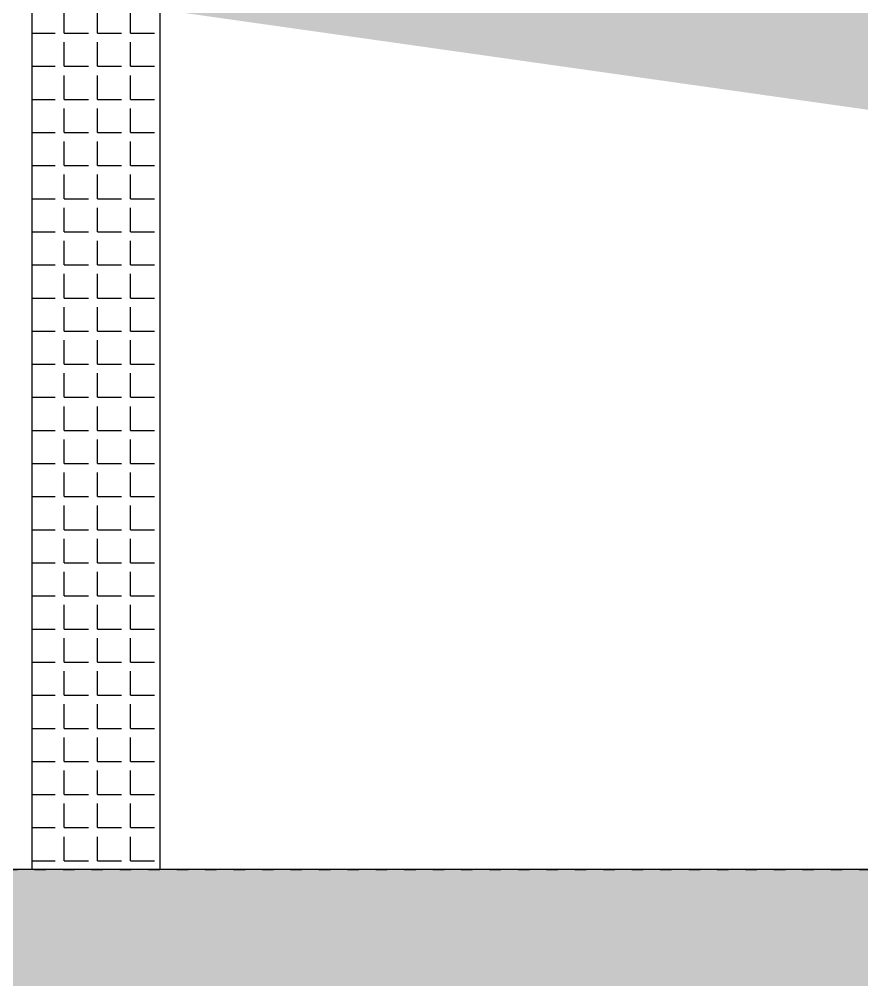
# Model space of a CAD drawing. Header units: millimetres. Extents: x 6622 to 532820, y 3370 to 359312.
# Drawn here: x 465014 to 465903, y 267924 to 268937 of the extents above; entities that cross this region are included whole.
import ezdxf

# ---------------------------------------------------------------- set-up
doc = ezdxf.new("R2010")
doc.units = ezdxf.units.MM
doc.linetypes.add('ACAD_ISO03W100', pattern=[30, 12, -18])
pattern_1 = [(0, (0, 0), (0, 34.925), [25.4, -9.525]), (90, (0, 0), (-34.925, 2e-15), [25.4, -9.525])]

msp = doc.modelspace()

# ---------------------------------------------------------------- hatches: boundary and pattern name
h = msp.add_hatch()
h.set_pattern_fill('ANGLE', color=3, scale=5)
h.set_pattern_definition(pattern_1)
edge = h.paths.add_edge_path()
edge.add_line((457414.55, 270044.997), (457414.55, 267907.595))
edge.add_line((457535, 270044.997), (457535, 268040))
edge.add_line((472399.364, 268040), (457535, 268040))
edge.add_line((472503.909, 267907.595), (457414.55, 267907.595))
edge.add_line((472399.364, 269994.998), (472399.364, 268040))
edge.add_line((472503.909, 269994.998), (472503.909, 267907.595))
h.paths.add_polyline_path([(455537.256, 268490), (455537.256, 269590), (455087.256, 269590), (455087.256, 268490)], flags=9)
h = msp.add_hatch()
h.set_pattern_fill('ANGLE', color=3, scale=5)
h.set_pattern_definition(pattern_1)
h.paths.add_polyline_path([(465027.56, 269997.665), (465162.086, 269997.665), (465162.086, 268040), (465027.56, 268040)])

# ---------------------------------------------------------------- linework, layer by layer
at = {"color": 2, "linetype": 'ACAD_ISO03W100'}
msp.add_line((388950, 268040), (517950, 268040), dxfattribs=at)
at = {"color": 3}
msp.add_line((472399.364, 268040), (457535, 268040), dxfattribs=at)
msp.add_lwpolyline([(465027.56, 269997.665), (465162.086, 269997.665), (465162.086, 268040), (465027.56, 268040)], close=True, dxfattribs=at)

doc.saveas('drawing.dxf')
